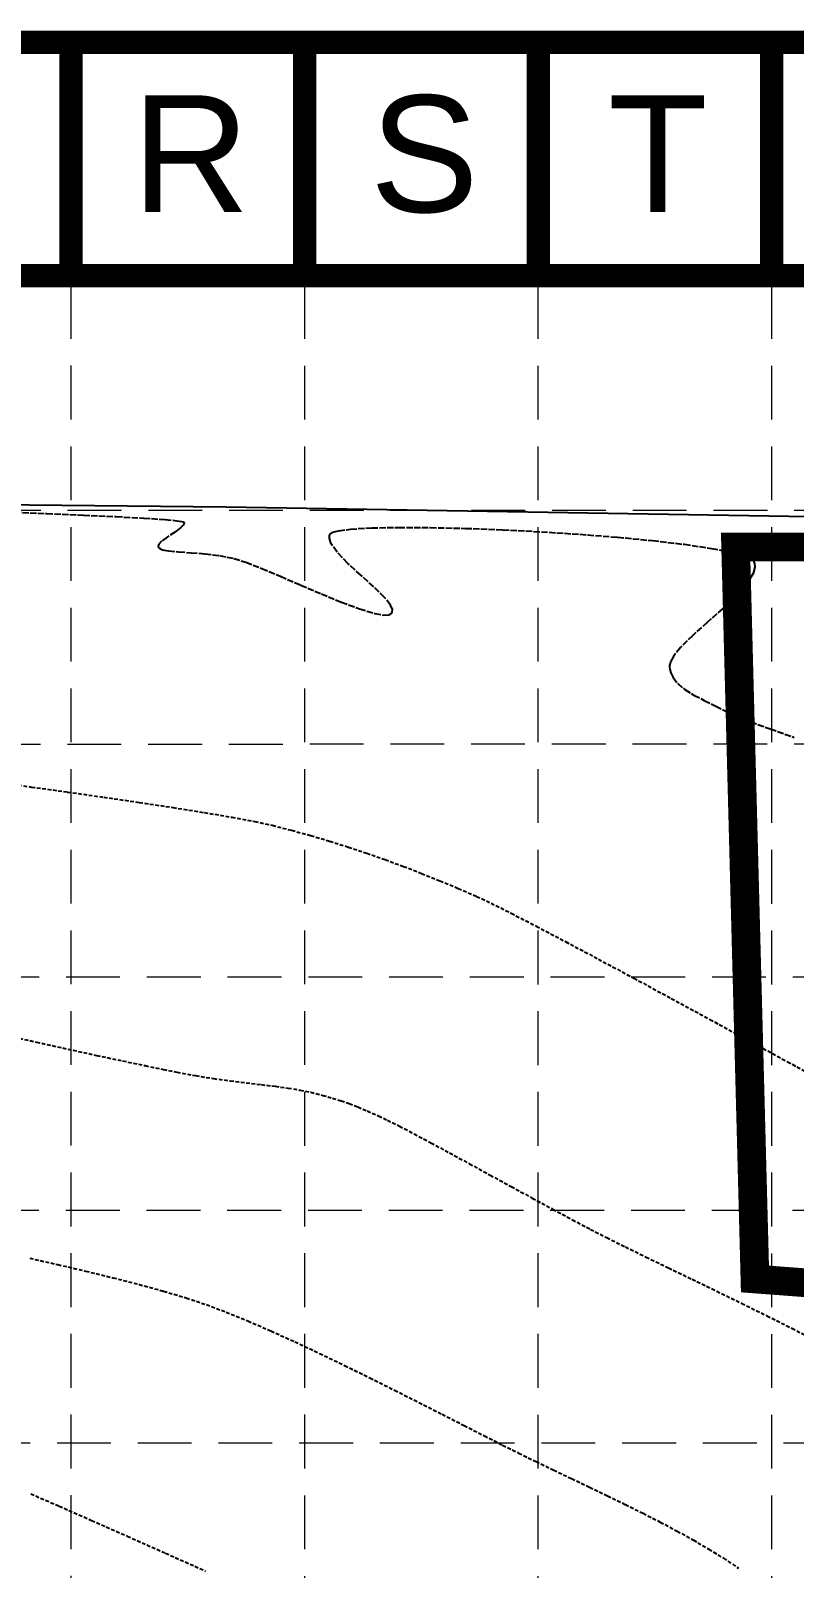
# Model space of a CAD drawing. Header units: inches. Extents: x 2507435 to 2508087, y 7097652 to 7098695.
# Drawn here: x 2507725.8 to 2507779, y 7098588.1 to 7098695.3 of the extents above; entities that cross this region are included whole.
import ezdxf
from ezdxf.enums import TextEntityAlignment as Align

# ---------------------------------------------------------------- set-up
doc = ezdxf.new("R2010")
doc.units = ezdxf.units.IN
doc.header["$MEASUREMENT"] = 0
doc.linetypes.add('DASHED7', pattern=[0.5317999999999998, 0.4379999999999999, -0.0938])
doc.linetypes.add('HIDDEN', pattern=[0.375, 0.25, -0.125])
for name, color, linetype in [('BASE', 7, 'Continuous'), ('CONT-MJR', 7, 'DASHED7'), ('CONT-MNR', 8, 'HIDDEN'), ('E-FENCE', 7, 'FENCE_LINE'), ('GRID', 254, 'HIDDEN'), ('LIMITS OF DISTURBANCE', 1, 'HIDDEN')]:
    doc.layers.add(name, color=color, linetype=linetype)
doc.styles.get("Standard").update_dxf_attribs({"font": 'ARIAL.TTF'})
doc.linetypes.add('FENCE_LINE', pattern='A,0.75,-0.2,["x",Standard,S=0.1,R=0,X=-0.1,Y=-0.05],-0.075', length=1.025)

msp = doc.modelspace()

# ---------------------------------------------------------------- linework, layer by layer
at = {"layer": 'BASE', "color": 9}
msp.add_line((2507452.013975376, 7098678.232320917), (2508070.315568645, 7098678.232320917), dxfattribs=at)
at = {"layer": 'BASE', "const_width": 1.627109455971472}
for points in [[(2508086.586663205, 7097653.153363655), (2508086.586663205, 7098694.503415476), (2507435.742880816, 7098694.503415476), (2507435.742880816, 7097653.153363655)], [(2508070.315568645, 7097669.424458215), (2508070.315568645, 7098678.232320917), (2507452.013975376, 7098678.232320917), (2507452.013975376, 7097669.424458215)]]:
    msp.add_lwpolyline(points, close=True, dxfattribs=at)
for points in [[(2507728.622582891, 7098694.503415476), (2507728.622582891, 7098678.232320917)], [(2507744.893677451, 7098694.503415476), (2507744.893677451, 7098678.232320917)], [(2507761.164772011, 7098694.503415476), (2507761.164772011, 7098678.232320917)], [(2507777.435866571, 7098694.503415476), (2507777.435866571, 7098678.232320917)]]:
    msp.add_lwpolyline(points, dxfattribs=at)
at = {"layer": 'CONT-MJR', "color": 35, "elevation": 675}
for points in [[(2507724.154470633, 7098661.771432024), (2507726.919881433, 7098661.663351722)], [(2507726.919881433, 7098661.663351722), (2507729.483184787, 7098661.554728208)], [(2507733.685150068, 7098661.34162745), (2507735.164652453, 7098661.240038153)], [(2507735.977367087, 7098661.162464942), (2507736.343813349, 7098661.106927508)], [(2507736.492911431, 7098660.997578358), (2507736.45413111, 7098660.876579054)], [(2507736.462804278, 7098661.07133415), (2507736.482797855, 7098661.054001605)], [(2507736.482797855, 7098661.054001605), (2507736.492911431, 7098660.997578358)], [(2507746.696911382, 7098660.274585465), (2507746.846402335, 7098660.357863406)], [(2507746.846402335, 7098660.357863406), (2507747.24755562, 7098660.464788162)], [(2507747.24755562, 7098660.464788162), (2507748.08571556, 7098660.574903245)], [(2507753.64517435, 7098660.685744738), (2507756.089449628, 7098660.627496308)], [(2507734.728761935, 7098659.518083625), (2507734.686803969, 7098659.389747434)], [(2507734.695101749, 7098659.329131682), (2507734.715058788, 7098659.288586271)], [(2507746.612118261, 7098659.916383658), (2507746.621699953, 7098660.132283599)], [(2507746.659474698, 7098660.229267055), (2507746.696911382, 7098660.274585465)], [(2507764.072479722, 7098660.214418247), (2507766.682804797, 7098660.008532264)], [(2507766.682804797, 7098660.008532264), (2507769.13407754, 7098659.774175109)], [(2507735.406612551, 7098659.054523218), (2507736.110811292, 7098658.987345316)], [(2507737.936903773, 7098658.854271775), (2507738.947120841, 7098658.732787977)], [(2507738.947120841, 7098658.732787977), (2507739.947667344, 7098658.537614054)], [(2507739.947667344, 7098658.537614054), (2507740.791772826, 7098658.268366225)], [(2507740.791772826, 7098658.268366225), (2507741.903503451, 7098657.833515799)], [(2507748.812223619, 7098657.35522889), (2507747.906419015, 7098658.184243301)], [(2507741.903503451, 7098657.833515799), (2507743.203887209, 7098657.285706644)], [(2507743.203887209, 7098657.285706644), (2507744.613952096, 7098656.677582629)], [(2507744.613952096, 7098656.677582629), (2507746.054726104, 7098656.061787619)], [(2507775.747011734, 7098656.838249866), (2507774.976925365, 7098655.958453175)], [(2507774.004122822, 7098655.028035339), (2507772.949175768, 7098654.085127103)], [(2507774.976925365, 7098655.958453175), (2507774.004122822, 7098655.028035339)], [(2507749.771582785, 7098654.694815316), (2507750.417300092, 7098654.580023813)], [(2507750.955212718, 7098654.710283065), (2507750.993939046, 7098654.784930018)], [(2507772.949175768, 7098654.085127103), (2507771.932655865, 7098653.16785921)], [(2507771.932655865, 7098653.16785921), (2507771.075134774, 7098652.314362404)], [(2507771.075134774, 7098652.314362404), (2507770.584621205, 7098651.703104002)], [(2507770.33957409, 7098650.817916409), (2507770.404119898, 7098650.566795111)], [(2507770.584621205, 7098651.703104002), (2507770.371291699, 7098651.299203239)], [(2507772.00687594, 7098649.002134661), (2507772.736768632, 7098648.628871482)], [(2507775.961261003, 7098647.146818265), (2507777.325746429, 7098646.649737114)], [(2507777.325746429, 7098646.649737114), (2507779.000623766, 7098646.059125442)]]:
    msp.add_lwpolyline(points, dxfattribs=at)
at = {"layer": 'CONT-MJR', "color": 35, "extrusion": (-0.04716081958287019, -0.9988873095080706, 0), "elevation": -7209029.519229962}
msp.add_lwpolyline([(2170160.459570123, 675), (2170162.743727819, 675)], dxfattribs=at)
at = {"layer": 'CONT-MJR', "color": 35, "extrusion": (-0.05479196837679315, -0.9984977917859391, 0), "elevation": -7225401.339025382}
msp.add_lwpolyline([(2115014.996023295, 675), (2115016.919261543, 675)], dxfattribs=at)
at = {"layer": 'CONT-MJR', "color": 35, "extrusion": (-0.09501765380230125, -0.9954755875790757, 0), "elevation": -7304823.080654594}
msp.add_lwpolyline([(1821891.000359352, 675), (1821891.816767754, 675)], dxfattribs=at)
at = {"layer": 'CONT-MJR', "color": 35, "extrusion": (-0.5434266700346989, 0.839456642296074, 0), "elevation": 4596247.056697452}
msp.add_lwpolyline([(-5962736.922357166, 675.0000000000009), (-5962736.235163314, 675.0000000000009)], dxfattribs=at)
at = {"layer": 'CONT-MJR', "color": 35, "extrusion": (0.5906632710920904, -0.80691814961791, 0), "elevation": -4246810.428062143}
msp.add_lwpolyline([(6216456.051067881, 675), (6216455.565637385, 675)], dxfattribs=at)
at = {"layer": 'CONT-MJR', "color": 35, "extrusion": (0.7418967426412312, -0.6705141484400838, 0), "elevation": -2899271.0460018}
msp.add_lwpolyline([(6947946.154502623, 675), (6947945.886992175, 675)], dxfattribs=at)
at = {"layer": 'CONT-MJR', "color": 35, "extrusion": (-0.2865801670721339, -0.9580562654880496, 0), "elevation": -7519584.250451128}
msp.add_lwpolyline([(368217.0303707283, 675.0000000000009), (368217.1545710843, 675.0000000000009)], dxfattribs=at)
at = {"layer": 'CONT-MJR', "color": 35, "extrusion": (0.05940639022296595, -0.998233880811845, 0), "elevation": -6937147.232890798}
msp.add_lwpolyline([(2925024.903875406, 675.0000000000009), (2925026.38385507, 675.0000000000009)], dxfattribs=at)
at = {"layer": 'CONT-MJR', "color": 35, "extrusion": (0.01905189881402664, -0.999818496103958, 0), "elevation": -7049594.837329768}
msp.add_lwpolyline([(2642537.361428632, 675.0000000000009), (2642539.241664803, 675.0000000000009)], dxfattribs=at)
at = {"layer": 'CONT-MJR', "color": 35, "extrusion": (-0.005858058159127413, -0.999982841430094, 0), "elevation": -7113229.449581321}
msp.add_lwpolyline([(2466124.046323286, 675.0000000000009), (2466126.24855912, 675.0000000000009)], dxfattribs=at)
at = {"layer": 'CONT-MJR', "color": 35, "extrusion": (-0.03842742232106941, -0.9992613938373474, 0), "elevation": -7189784.115337776}
msp.add_lwpolyline([(2233120.615500784, 675), (2233123.223553704, 675)], dxfattribs=at)
at = {"layer": 'CONT-MJR', "color": 35, "extrusion": (-0.05157953550879234, -0.998668889831208, 0), "elevation": -7218560.45674886}
msp.add_lwpolyline([(2138274.979744195, 675.0000000000009), (2138277.67107866, 675.0000000000009)], dxfattribs=at)
at = {"layer": 'CONT-MJR', "color": 35, "extrusion": (-0.06458400768723759, -0.9979122736749232, 0), "elevation": -7245801.608750647}
msp.add_lwpolyline([(2044065.926773996, 675.0000000000009), (2044068.621551451, 675.0000000000009)], dxfattribs=at)
at = {"layer": 'CONT-MJR', "color": 35, "extrusion": (0.9907600241570613, 0.1356265996488124, 0), "elevation": 3447330.313973963}
msp.add_lwpolyline([(6692952.42007632, 675.0000000000009), (6692952.358895257, 675.0000000000009)], dxfattribs=at)
at = {"layer": 'CONT-MJR', "color": 35, "extrusion": (-0.6760970123145957, -0.7368126152145316, 0), "elevation": -6925853.663469016}
msp.add_lwpolyline([(-2951651.762785696, 675), (-2951651.658050268, 675)], dxfattribs=at)
at = {"layer": 'CONT-MJR', "color": 35, "extrusion": (0.7489636481141702, -0.6626110878965984, 0), "elevation": -2825448.354928796}
msp.add_lwpolyline([(6978291.042347133, 675.0000000000009), (6978290.766165312, 675.0000000000009)], dxfattribs=at)
at = {"layer": 'CONT-MJR', "color": 35, "extrusion": (-0.596340096261704, 0.8027318914747201, 0), "elevation": 4202857.669251877}
msp.add_lwpolyline([(-6246254.704087904, 675.0000000000009), (-6246254.212732847, 675.0000000000009)], dxfattribs=at)
at = {"layer": 'CONT-MJR', "color": 35, "extrusion": (0.9418410458749382, 0.3360586917566671, 0), "elevation": 4747465.05667218}
msp.add_lwpolyline([(5843058.838891711, 675), (5843059.234231609, 675)], dxfattribs=at)
at = {"layer": 'CONT-MJR', "color": 35, "extrusion": (0.9318131920281233, -0.3629382525476752, 0), "elevation": -239623.919476883}
msp.add_lwpolyline([(7524782.333698079, 675.0000000000009), (7524782.437778443, 675.0000000000009)], dxfattribs=at)
at = {"layer": 'CONT-MJR', "color": 35, "extrusion": (0.8165514383030615, 0.5772726813259066, 0), "elevation": 6145566.440315288}
msp.add_lwpolyline([(4348766.276005039, 675.0000000000009), (4348766.973148189, 675.0000000000009)], dxfattribs=at)
at = {"layer": 'CONT-MJR', "color": 35, "extrusion": (-0.1164950867039838, -0.9931912679709942, 0), "elevation": -7342469.684715614}
msp.add_lwpolyline([(1663735.420178384, 675.0000000000009), (1663737.647337006, 675.0000000000009)], dxfattribs=at)
at = {"layer": 'CONT-MJR', "color": 35, "extrusion": (-0.14696020254859, -0.9891424057570666, 0), "elevation": -7390127.735006776}
msp.add_lwpolyline([(1437322.542235299, 675), (1437324.455499078, 675)], dxfattribs=at)
at = {"layer": 'CONT-MJR', "color": 35, "extrusion": (-0.1967267323191213, -0.980458358519647, 0), "elevation": -7453285.814434962}
msp.add_lwpolyline([(1062271.198157421, 675.0000000000009), (1062272.720670084, 675.0000000000009)], dxfattribs=at)
at = {"layer": 'CONT-MJR', "color": 35, "extrusion": (-0.3830782384245885, -0.9237158996387981, 0), "elevation": -7517803.012219448}
msp.add_lwpolyline([(-402907.3686622144, 675), (-402907.1497683455, 675)], dxfattribs=at)
at = {"layer": 'CONT-MJR', "color": 35, "extrusion": (-0.1891492809882171, -0.9819483436014547, 0), "elevation": -7444852.849450008}
msp.add_lwpolyline([(1119759.952805266, 675.0000000000009), (1119760.372570352, 675.0000000000009)], dxfattribs=at)
at = {"layer": 'CONT-MJR', "color": 35, "extrusion": (-0.0665377262338353, -0.9977839099662968, 0), "elevation": -7249786.778718667}
msp.add_lwpolyline([(2029850.113481629, 675), (2029850.977439423, 675)], dxfattribs=at)
at = {"layer": 'CONT-MJR', "color": 35, "extrusion": (-0.07816662325728374, -0.9969403086486943, 0), "elevation": -7272960.555711447}
msp.add_lwpolyline([(1945185.873525004, 675), (1945186.840533045, 675)], dxfattribs=at)
at = {"layer": 'CONT-MJR', "color": 35, "extrusion": (0.7213492700860856, 0.6925714624111157, 0), "elevation": 6725290.201673283}
msp.add_lwpolyline([(3383817.264887492, 675), (3383818.360805661, 675)], dxfattribs=at)
at = {"layer": 'CONT-MJR', "color": 35, "extrusion": (-0.2819829865226929, -0.9594194053237316, 0), "elevation": -7517740.941347077}
msp.add_lwpolyline([(404306.694887812, 675), (404307.5834363897, 675)], dxfattribs=at)
at = {"layer": 'CONT-MJR', "color": 35, "extrusion": (-0.4235970995381163, -0.905850703627753, 0), "elevation": -7492611.426833964}
msp.add_lwpolyline([(-735300.9517927598, 675), (-735300.4957827749, 675)], dxfattribs=at)
at = {"layer": 'CONT-MJR', "color": 35, "extrusion": (0.637890945285935, 0.7701267051091113, 0), "elevation": 7066554.075058576}
msp.add_lwpolyline([(2596864.709008616, 675.0000000000009), (2596864.503847739, 675.0000000000009)], dxfattribs=at)
at = {"layer": 'CONT-MJR', "color": 35, "extrusion": (0.8444122294098922, 0.5356939301718991, 0), "elevation": 5920305.049327381}
msp.add_lwpolyline([(4650793.466708661, 675), (4650793.38856874, 675)], dxfattribs=at)
at = {"layer": 'CONT-MJR', "color": 35, "extrusion": (0.9476798269382678, 0.319222407757123, 0), "elevation": 4642619.70441765}
msp.add_lwpolyline([(5926716.907394768, 675), (5926716.77987116, 675)], dxfattribs=at)
at = {"layer": 'CONT-MJR', "color": 35, "extrusion": (0.9977362877180451, 0.06724804956736224, 0), "elevation": 2979470.270241689}
msp.add_lwpolyline([(6913945.792194158, 675.0000000000009), (6913945.531319094, 675.0000000000009)], dxfattribs=at)
at = {"layer": 'CONT-MJR', "color": 35, "extrusion": (-0.6689742522440504, -0.7432855775773627, 0), "elevation": -6953949.018778301}
msp.add_lwpolyline([(-2884844.254009555, 675), (-2884845.471838397, 675)], dxfattribs=at)
at = {"layer": 'CONT-MJR', "color": 35, "extrusion": (0.8551151129948678, -0.5184381771511185, 0), "elevation": -1535777.770171855}
msp.add_lwpolyline([(7370296.181839153, 675), (7370295.431336373, 675)], dxfattribs=at)
at = {"layer": 'CONT-MJR', "color": 35, "extrusion": (0.9641961371263922, -0.2651901377324266, 0), "elevation": 535494.1083655613}
msp.add_lwpolyline([(7509536.06830723, 675.0000000000009), (7509535.619949656, 675.0000000000009)], dxfattribs=at)
at = {"layer": 'CONT-MJR', "color": 35, "extrusion": (-0.3792921715157109, -0.9252769577952845, 0), "elevation": -7519391.33199293}
msp.add_lwpolyline([(-372105.0320784943, 675.0000000000009), (-372103.5271116728, 675.0000000000009)], dxfattribs=at)
at = {"layer": 'CONT-MJR', "color": 35, "extrusion": (0.7025875830229265, 0.7115972794931151, 0), "elevation": 6813298.49508642}
msp.add_lwpolyline([(3202919.000913132, 675.0000000000009), (3202920.064958351, 675.0000000000009)], dxfattribs=at)
at = {"layer": 'CONT-MJR', "color": 35, "extrusion": (0.3502970019908203, 0.936638676543011, 0), "elevation": 7527331.696810026}
msp.add_lwpolyline([(137784.4865664956, 675), (137783.1356974128, 675)], dxfattribs=at)
at = {"layer": 'CONT-MJR', "color": 35, "extrusion": (-0.2916735150092932, -0.9565179353478551, 0), "elevation": -7521434.723073415}
msp.add_lwpolyline([(328216.9599961683, 675.0000000000009), (328218.0672094165, 675.0000000000009)], dxfattribs=at)
at = {"layer": 'CONT-MJR', "color": 35, "extrusion": (0.7892698607975, 0.61404648589231, 0), "elevation": 6338196.512213135}
msp.add_lwpolyline([(4062879.051554305, 675.0000000000009), (4062879.703132561, 675.0000000000009)], dxfattribs=at)
at = {"layer": 'CONT-MJR', "color": 35, "extrusion": (0.9254919136680708, 0.3787673662487466, 0), "elevation": 5009642.119831078}
msp.add_lwpolyline([(5619893.519546773, 675), (5619893.864318423, 675)], dxfattribs=at)
at = {"layer": 'CONT-MJR', "color": 35, "extrusion": (0.9978995869936946, -0.06477973662970461, 0), "elevation": 2042634.693741843}
msp.add_lwpolyline([(7246196.127012732, 675.0000000000009), (7246196.302043689, 675.0000000000009)], dxfattribs=at)
at = {"layer": 'CONT-MJR', "color": 35, "extrusion": (0.04504840044895019, -0.9989848054985577, 0), "elevation": -6978477.919901982}
msp.add_lwpolyline([(2824987.597035147, 675.0000000000009), (2824987.937570318, 675.0000000000009)], dxfattribs=at)
at = {"layer": 'CONT-MJR', "color": 35, "extrusion": (-0.3997368365086987, 0.9166299479822914, 0), "elevation": 5504399.037941939}
msp.add_lwpolyline([(-5136273.177809098, 675.0000000000009), (-5136273.340031586, 675.0000000000009)], dxfattribs=at)
at = {"layer": 'CONT-MJR', "color": 35, "extrusion": (0.7145392141504301, -0.6995953912378825, 0), "elevation": -3174299.722480433}
msp.add_lwpolyline([(6826678.09877366, 675), (6826678.168850128, 675)], dxfattribs=at)
at = {"layer": 'CONT-MJR', "color": 35, "extrusion": (0.9752220317631306, -0.2212283633799958, 0), "elevation": 875209.9075584577}
msp.add_lwpolyline([(7477551.077760676, 675), (7477550.832976818, 675)], dxfattribs=at)
at = {"layer": 'CONT-MJR', "color": 35, "extrusion": (0.9997905251009935, 0.02046719126504074, 0), "elevation": 2652534.451183376}
msp.add_lwpolyline([(7045837.056540986, 675.0000000000009), (7045836.947238489, 675.0000000000009)], dxfattribs=at)
at = {"layer": 'CONT-MJR', "color": 35, "extrusion": (0.9887120288957336, 0.1498283148035844, 0), "elevation": 3543041.589872343}
msp.add_lwpolyline([(6642786.58352205, 675), (6642786.448711693, 675)], dxfattribs=at)
at = {"layer": 'CONT-MJR', "color": 35, "extrusion": (0.9119188311133931, 0.4103706196364243, 0), "elevation": 5199960.687303944}
msp.add_lwpolyline([(5444277.832709654, 675), (5444277.458011097, 675)], dxfattribs=at)
at = {"layer": 'CONT-MJR', "color": 35, "extrusion": (0.7987105048526894, 0.6017154887801728, 0), "elevation": 6274350.478218977}
msp.add_lwpolyline([(4160802.118076226, 675), (4160801.616629776, 675)], dxfattribs=at)
at = {"layer": 'CONT-MJR', "color": 35, "extrusion": (0.6466141450487066, 0.7628172437897104, 0), "elevation": 7036532.604188872}
msp.add_lwpolyline([(2677116.532140998, 675.0000000000009), (2677115.860908389, 675.0000000000009)], dxfattribs=at)
at = {"layer": 'CONT-MJR', "color": 35, "extrusion": (-0.5216726025800983, -0.8531457646365638, 0), "elevation": -7364418.280317249}
msp.add_lwpolyline([(-1563676.377985378, 675.0000000000009), (-1563675.633405863, 675.0000000000009)], dxfattribs=at)
at = {"layer": 'CONT-MJR', "color": 35, "extrusion": (-0.438646608767328, -0.8986596422544648, 0), "elevation": -7479295.043854513}
msp.add_lwpolyline([(-860163.9974053181, 675), (-860163.1116402647, 675)], dxfattribs=at)
at = {"layer": 'CONT-MJR', "color": 35, "extrusion": (-0.4620218800081338, -0.8868685259911696, 0), "elevation": -7454213.943679519}
msp.add_lwpolyline([(-1055665.388988038, 675.0000000000009), (-1055664.44909596, 675.0000000000009)], dxfattribs=at)
at = {"layer": 'CONT-MJR', "color": 35, "extrusion": (-0.4143165090584084, -0.9101328641037274, 0), "elevation": -7499724.979978181}
msp.add_lwpolyline([(-658679.1114969966, 675.0000000000009), (-658678.4615336121, 675.0000000000009)], dxfattribs=at)
at = {"layer": 'CONT-MJR', "color": 35, "extrusion": (-0.3622621345364107, -0.932076255400342, 0), "elevation": -7524952.7236802}
msp.add_lwpolyline([(-234133.7168690716, 675), (-234132.6403720374, 675)], dxfattribs=at)
at = {"layer": 'CONT-MNR', "color": 35, "extrusion": (-0.1365396213051795, -0.9906346106480625, 0), "elevation": -7374564.983929031}
msp.add_lwpolyline([(1514991.613833113, 674.0000000000009), (1514994.057780672, 674.0000000000009)], dxfattribs=at)
at = {"layer": 'CONT-MNR', "color": 35}
for points, elevation in [([(2507725.85875979, 7098642.596624397), (2507728.364712228, 7098642.245955)], 674), ([(2507737.89190614, 7098640.818539029), (2507739.813163201, 7098640.491750157)], 674), ([(2507739.813163201, 7098640.491750157), (2507741.415648713, 7098640.191487217)], 674), ([(2507742.632085184, 7098639.925000155), (2507743.985323871, 7098639.577807045)], 674), ([(2507746.630984896, 7098638.822383001), (2507747.929832547, 7098638.413964572)], 674), ([(2507763.074822769, 7098631.81549687), (2507765.358127934, 7098630.597183193)], 674), ([(2507770.435068131, 7098627.857727667), (2507773.123168971, 7098626.397119358)], 674), ([(2507726.206577841, 7098624.809400454), (2507728.38167335, 7098624.327070042)], 673), ([(2507732.210194323, 7098623.501761794), (2507733.774711127, 7098623.173029151)], 673), ([(2507733.774711127, 7098623.173029151), (2507735.046793037, 7098622.909740956)], 673), ([(2507778.534796656, 7098623.445475496), (2507781.152789309, 7098622.014973486)], 674), ([(2507735.981985722, 7098622.719019806), (2507737.28770934, 7098622.474616985)], 673), ([(2507741.861692851, 7098621.849889098), (2507742.834532259, 7098621.732200017)], 673), ([(2507742.834532259, 7098621.732200017), (2507743.735737588, 7098621.610016911)], 673), ([(2507746.146841684, 7098621.101351158), (2507746.83557887, 7098620.910823942)], 673), ([(2507748.589444334, 7098620.292496811), (2507749.249038374, 7098620.014208346)], 673), ([(2507749.249038374, 7098620.014208346), (2507750.035662314, 7098619.671531372)], 673), ([(2507752.518825348, 7098618.417350154), (2507753.691963067, 7098617.789253175)], 673), ([(2507753.691963067, 7098617.789253175), (2507754.985894685, 7098617.088268382)], 673), ([(2507756.369471523, 7098616.333674056), (2507757.811544907, 7098615.544748484)], 673), ([(2507762.177257588, 7098613.164767113), (2507763.541830408, 7098612.431299383)], 673), ([(2507767.237475503, 7098610.534217058), (2507768.679401861, 7098609.82996977)], 673), ([(2507731.529831002, 7098608.389839105), (2507733.350867803, 7098607.921826757)], 672), ([(2507773.596899001, 7098607.453714818), (2507775.344595973, 7098606.602160619)], 673), ([(2507738.05048573, 7098606.510816228), (2507739.432816831, 7098605.991294899)], 672), ([(2507739.432816831, 7098605.991294899), (2507740.935392282, 7098605.37627184)], 672), ([(2507775.344595973, 7098606.602160619), (2507777.102204527, 7098605.735056052)], 673), ([(2507740.935392282, 7098605.37627184), (2507742.534734177, 7098604.681179159)], 672), ([(2507742.534734177, 7098604.681179159), (2507744.207364608, 7098603.921448964)], 672), ([(2507778.843112231, 7098604.860911665), (2507780.540706658, 7098603.988237998)], 673), ([(2507751.161213553, 7098600.544795241), (2507752.848118059, 7098599.69335912)], 672), ([(2507769.667105792, 7098591.350739311), (2507770.836166567, 7098590.73044711)], 672), ([(2507770.836166567, 7098590.73044711), (2507771.964774775, 7098590.104133537)], 672), ([(2507735.195949648, 7098589.186434505), (2507737.984450325, 7098587.94014508)], 671), ([(2507774.069264439, 7098588.831180935), (2507775.114819725, 7098588.134570782)], 672)]:
    msp.add_lwpolyline(points, dxfattribs=dict(at, elevation=elevation))
at = {"layer": 'CONT-MNR', "color": 35, "extrusion": (-0.1413765363237439, -0.9899558954706523, 0), "elevation": -7381876.691464005}
msp.add_lwpolyline([(1478959.025551329, 674), (1478961.574723829, 674)], dxfattribs=at)
at = {"layer": 'CONT-MNR', "color": 35, "extrusion": (-0.145124898920937, -0.9894133432055523, 0), "elevation": -7387425.191895321}
msp.add_lwpolyline([(1450992.715915423, 674.0000000000009), (1450995.216292821, 674.0000000000009)], dxfattribs=at)
at = {"layer": 'CONT-MNR', "color": 35, "extrusion": (-0.1502049970855679, -0.9886548734773549, 0), "elevation": -7394780.618839663}
msp.add_lwpolyline([(1413031.380680398, 674.0000000000009), (1413033.76469503, 674.0000000000009)], dxfattribs=at)
at = {"layer": 'CONT-MNR', "color": 35, "extrusion": (-0.1572923264330194, -0.9875520867505108, 0), "elevation": -7404725.480542731}
msp.add_lwpolyline([(1359957.85917659, 674.0000000000009), (1359960.05931484, 674.0000000000009)], dxfattribs=at)
at = {"layer": 'CONT-MNR', "color": 35, "extrusion": (-0.2139969623274122, -0.9768343258273843, 0), "elevation": -7470844.450994061}
msp.add_lwpolyline([(930560.4574710771, 674.0000000000009), (930561.7027553981, 674.0000000000009)], dxfattribs=at)
at = {"layer": 'CONT-MNR', "color": 35, "extrusion": (-0.2659883883502488, -0.9639762327271545, 0), "elevation": -7509950.618753648}
msp.add_lwpolyline([(529249.8988364993, 674.0000000000009), (529251.280505093, 674.0000000000009)], dxfattribs=at)
at = {"layer": 'CONT-MNR', "color": 35, "extrusion": (0.2831838588446063, 0.9590656401362099, 0), "elevation": 7518213.954251376}
msp.add_lwpolyline([(-394872.3238395876, 674.0000000000009), (-394873.6936784037, 674.0000000000009)], dxfattribs=at)
at = {"layer": 'CONT-MNR', "color": 35, "extrusion": (-0.3162057563540464, -0.948690634321097, 0), "elevation": -7527376.110658159}
msp.add_lwpolyline([(134446.6454987009, 674.0000000000009), (134448.0022556572, 674.0000000000009)], dxfattribs=at)
at = {"layer": 'CONT-MNR', "color": 35, "extrusion": (-0.3317805422309391, -0.9433565984276275, 0), "elevation": -7528569.377939017}
msp.add_lwpolyline([(10511.81128731556, 674.0000000000009), (10513.16671350505, 674.0000000000009)], dxfattribs=at)
at = {"layer": 'CONT-MNR', "color": 35, "extrusion": (0.3465814441760595, 0.9380198838792475, 0), "elevation": 7527802.944919568}
msp.add_lwpolyline([(107936.2199433367, 674), (107934.8624342475, 674)], dxfattribs=at)
at = {"layer": 'CONT-MNR', "color": 35, "extrusion": (-0.3605136819290413, -0.9327539252889617, 0), "elevation": -7525360.409960194}
msp.add_lwpolyline([(-220040.4787128437, 674), (-220039.1157558868, 674)], dxfattribs=at)
at = {"layer": 'CONT-MNR', "color": 35, "extrusion": (0.3734987828454385, 0.9276306696164031, 0), "elevation": 7521555.706169806}
msp.add_lwpolyline([(325063.4880193267, 674.0000000000009), (325062.1162998658, 674.0000000000009)], dxfattribs=at)
at = {"layer": 'CONT-MNR', "color": 35, "extrusion": (-0.3854755573465276, -0.9227180472324057, 0), "elevation": -7516717.595668324}
msp.add_lwpolyline([(-422400.5296388362, 674), (-422399.1458929661, 674)], dxfattribs=at)
at = {"layer": 'CONT-MNR', "color": 35, "extrusion": (0.3964003298999945, 0.9180777627495262, 0), "elevation": 7511174.566815302}
msp.add_lwpolyline([(511586.8238216634, 674.0000000000009), (511585.4248353895, 674.0000000000009)], dxfattribs=at)
at = {"layer": 'CONT-MNR', "color": 35, "extrusion": (-0.4248042295140461, -0.9052852404557239, 0), "elevation": -7491595.19517002}
msp.add_lwpolyline([(-745294.8757253438, 674.0000000000009), (-745293.7657566671, 674.0000000000009)], dxfattribs=at)
at = {"layer": 'CONT-MNR', "color": 35, "extrusion": (0.448138295631057, 0.8939642431265868, 0), "elevation": 7469747.761085829}
msp.add_lwpolyline([(939324.0928047383, 674), (939322.5227132724, 674)], dxfattribs=at)
at = {"layer": 'CONT-MNR', "color": 35, "extrusion": (-0.45961573473638, -0.8881178842826766, 0), "elevation": -7457029.255055735}
msp.add_lwpolyline([(-1035457.920519299, 674), (-1035455.950503904, 674)], dxfattribs=at)
at = {"layer": 'CONT-MNR', "color": 35, "extrusion": (0.4663691550940686, 0.8845901939185427, 0), "elevation": 7448923.440607915}
msp.add_lwpolyline([(1092242.606820034, 674.0000000000009), (1092240.297457917, 674.0000000000009)], dxfattribs=at)
at = {"layer": 'CONT-MNR', "color": 35, "extrusion": (-0.4737695241585065, -0.8806488732625634, 0), "elevation": -7439503.837537994}
msp.add_lwpolyline([(-1154654.103162242, 674), (-1154651.297271918, 674)], dxfattribs=at)
at = {"layer": 'CONT-MNR', "color": 35, "extrusion": (-0.4759077499716975, -0.8794952038054992, 0), "elevation": -7436676.539670412}
msp.add_lwpolyline([(-1172722.90476056, 674.0000000000009), (-1172719.941769934, 674.0000000000009)], dxfattribs=at)
at = {"layer": 'CONT-MNR', "color": 35, "extrusion": (-0.4784954064786187, -0.8780900557339558, 0), "elevation": -7433191.168607961}
msp.add_lwpolyline([(-1194609.481837921, 674.0000000000009), (-1194606.387054508, 674.0000000000009)], dxfattribs=at)
at = {"layer": 'CONT-MNR', "color": 35, "extrusion": (-0.2211736100019953, -0.9752344509084394, 0), "elevation": -7477466.326206108}
msp.add_lwpolyline([(875590.1670967168, 673), (875592.51495582, 673)], dxfattribs=at)
at = {"layer": 'CONT-MNR', "color": 35, "extrusion": (-0.2124239751596175, -0.9771775963341498, 0), "elevation": -7469318.288661069}
msp.add_lwpolyline([(942577.9945415088, 673.0000000000009), (942580.0576502117, 673.0000000000009)], dxfattribs=at)
at = {"layer": 'CONT-MNR', "color": 35, "extrusion": (-0.208838905295054, -0.9779500557979244, 0), "elevation": -7465811.299186531}
msp.add_lwpolyline([(969966.2403121742, 673), (969968.0936761138, 673)], dxfattribs=at)
at = {"layer": 'CONT-MNR', "color": 35, "extrusion": (-0.4791732952496279, -0.8777203160002696, 0), "elevation": -7432266.518004474}
msp.add_lwpolyline([(-1200345.689546334, 674.0000000000009), (-1200342.620084347, 674.0000000000009)], dxfattribs=at)
at = {"layer": 'CONT-MNR', "color": 35, "extrusion": (0.1998247242580271, 0.979831658794103, 0), "elevation": 7456562.925042914}
msp.add_lwpolyline([(-1038677.825164629, 673.0000000000009), (-1038678.77960683, 673.0000000000009)], dxfattribs=at)
at = {"layer": 'CONT-MNR', "color": 35, "extrusion": (-0.1582740592006039, -0.9873952208635425, 0), "elevation": -7406055.666085815}
msp.add_lwpolyline([(1352600.019275238, 673.0000000000009), (1352601.277655107, 673.0000000000009)], dxfattribs=at)
at = {"layer": 'CONT-MNR', "color": 35, "extrusion": (-0.1378334196114174, -0.9904554247608637, 0), "elevation": -7376519.118158461}
msp.add_lwpolyline([(1505375.848390978, 673.0000000000009), (1505377.037366414, 673.0000000000009)], dxfattribs=at)
at = {"layer": 'CONT-MNR', "color": 35, "extrusion": (-0.1237326660086483, -0.9923155885918514, 0), "elevation": -7354362.698539906}
msp.add_lwpolyline([(1610137.765382881, 673.0000000000009), (1610138.885037094, 673.0000000000009)], dxfattribs=at)
at = {"layer": 'CONT-MNR', "color": 35, "extrusion": (-0.1172730886292899, -0.9930997043013087, 0), "elevation": -7343729.893677358}
msp.add_lwpolyline([(1657959.341930042, 673), (1657960.391963326, 673)], dxfattribs=at)
at = {"layer": 'CONT-MNR', "color": 35, "extrusion": (-0.1628238606203401, -0.9866551527320414, 0), "elevation": -7412212.105317481}
msp.add_lwpolyline([(1318453.302971062, 673.0000000000009), (1318454.142054, 673.0000000000009)], dxfattribs=at)
at = {"layer": 'CONT-MNR', "color": 35, "extrusion": (-0.20912735721296, -0.9778884130948291, 0), "elevation": -7466097.680933986}
msp.add_lwpolyline([(967778.4031824754, 673.0000000000009), (967779.1730862011, 673.0000000000009)], dxfattribs=at)
at = {"layer": 'CONT-MNR', "color": 35, "extrusion": (-0.2463242808384719, -0.9691874682791816, 0), "elevation": -7497613.379637929}
msp.add_lwpolyline([(681912.5446723469, 673), (681913.401409239, 673)], dxfattribs=at)
at = {"layer": 'CONT-MNR', "color": 35, "extrusion": (0.2971589477806396, 0.9548280262716964, 0), "elevation": 7523161.604493864}
msp.add_lwpolyline([(-285048.2408507769, 673.0000000000009), (-285048.870138953, 673.0000000000009)], dxfattribs=at)
at = {"layer": 'CONT-MNR', "color": 35, "extrusion": (-0.3334604375785086, -0.9427640938060536, 0), "elevation": -7528559.291462011}
msp.add_lwpolyline([(-2894.933360045776, 673), (-2894.332241413184, 673)], dxfattribs=at)
at = {"layer": 'CONT-MNR', "color": 35, "extrusion": (-0.3664095910262586, -0.9304536590308891, 0), "elevation": -7523800.360279555}
msp.add_lwpolyline([(-267659.3373588533, 673), (-267658.7072464265, 673)], dxfattribs=at)
at = {"layer": 'CONT-MNR', "color": 35, "extrusion": (-0.4260116634375219, -0.9047176701132766, 0), "elevation": -7490577.414426144}
msp.add_lwpolyline([(-755289.0048884996, 673), (-755288.3153209114, 673)], dxfattribs=at)
at = {"layer": 'CONT-MNR', "color": 35, "extrusion": (0.451835359364932, 0.8921013440341646, 0), "elevation": 7465778.308138096}
msp.add_lwpolyline([(970239.5036824942, 673.0000000000009), (970238.5642108647, 673.0000000000009)], dxfattribs=at)
at = {"layer": 'CONT-MNR', "color": 35, "extrusion": (0.4647002763864313, 0.8854680418436198, 0), "elevation": 7450953.038413007}
msp.add_lwpolyline([(1078196.381514641, 673), (1078195.228231742, 673)], dxfattribs=at)
at = {"layer": 'CONT-MNR', "color": 35, "extrusion": (-0.4788110758360489, -0.8779179652203989, 0), "elevation": -7432744.332740781}
msp.add_lwpolyline([(-1197293.330493973, 673.0000000000009), (-1197291.754518889, 673.0000000000009)], dxfattribs=at)
at = {"layer": 'CONT-MNR', "color": 35, "extrusion": (-0.4799910087591571, -0.877273407502112, 0), "elevation": -7431127.849176059}
msp.add_lwpolyline([(-1207282.395593219, 673), (-1207280.720606557, 673)], dxfattribs=at)
at = {"layer": 'CONT-MNR', "color": 35, "extrusion": (0.4790016272723986, 0.8778140128013416, 0), "elevation": 7432484.267316273}
msp.add_lwpolyline([(1198901.774643926, 673), (1198900.105018662, 673)], dxfattribs=at)
at = {"layer": 'CONT-MNR', "color": 35, "extrusion": (0.4769018796376241, 0.8789565388562175, 0), "elevation": 7435328.954001172}
msp.add_lwpolyline([(1181129.625193467, 673.0000000000009), (1181127.997500958, 673.0000000000009)], dxfattribs=at)
at = {"layer": 'CONT-MNR', "color": 35, "extrusion": (-0.4681438186176929, -0.8836522874355301, 0), "elevation": -7446699.113198708}
msp.add_lwpolyline([(-1107180.540389651, 673), (-1107179.106198841, 673)], dxfattribs=at)
at = {"layer": 'CONT-MNR', "color": 35, "extrusion": (-0.4565463410737313, -0.8896996338384029, 0), "elevation": -7460543.13143055}
msp.add_lwpolyline([(-1009687.79322229, 673), (-1009686.523842792, 673)], dxfattribs=at)
at = {"layer": 'CONT-MNR', "color": 35, "extrusion": (-0.4453752380122307, -0.8953440106269484, 0), "elevation": -7472595.855854534}
msp.add_lwpolyline([(-916232.4308989542, 673.0000000000009), (-916230.9801128698, 673.0000000000009)], dxfattribs=at)
at = {"layer": 'CONT-MNR', "color": 35, "extrusion": (-0.2205739442486252, -0.9753702553997659, 0), "elevation": -7476911.759445786}
msp.add_lwpolyline([(880192.7369407087, 672), (880194.7440247794, 672)], dxfattribs=at)
at = {"layer": 'CONT-MNR', "color": 35, "extrusion": (-0.2274967832820952, -0.9737788319717673, 0), "elevation": -7482975.461426665}
msp.add_lwpolyline([(827061.3578410558, 672), (827063.3529079931, 672)], dxfattribs=at)
at = {"layer": 'CONT-MNR', "color": 35, "extrusion": (-0.4354812000036165, -0.900197825171451, 0), "elevation": -7482239.244516877}
msp.add_lwpolyline([(-833823.2158820671, 673), (-833821.4848318342, 673)], dxfattribs=at)
at = {"layer": 'CONT-MNR', "color": 35, "extrusion": (-0.434446755373192, -0.9006975167866879, 0), "elevation": -7483192.210495356}
msp.add_lwpolyline([(-825225.2550288364, 673.0000000000009), (-825223.4252952212, 673.0000000000009)], dxfattribs=at)
at = {"layer": 'CONT-MNR', "color": 35, "extrusion": (-0.236748151532651, -0.9715710538843122, 0), "elevation": -7490503.238655639}
msp.add_lwpolyline([(755854.9978180015, 672.0000000000009), (755856.9505482495, 672.0000000000009)], dxfattribs=at)
at = {"layer": 'CONT-MNR', "color": 35, "extrusion": (0.26493849530873, 0.964265312921473, 0), "elevation": 7509336.489661562}
msp.add_lwpolyline([(-537425.7827027445, 672.0000000000009), (-537427.56044563, 672.0000000000009)], dxfattribs=at)
at = {"layer": 'CONT-MNR', "color": 35, "extrusion": (-0.4353504829474788, -0.90026104936146, 0), "elevation": -7482360.241819301}
msp.add_lwpolyline([(-832733.1940760305, 673.0000000000009), (-832731.2933240612, 673.0000000000009)], dxfattribs=at)
at = {"layer": 'CONT-MNR', "color": 35, "extrusion": (0.2863553306262775, 0.9581234913214035, 0), "elevation": 7519445.857998552}
msp.add_lwpolyline([(-369995.7922972145, 672.0000000000009), (-369997.4379652264, 672.0000000000009)], dxfattribs=at)
at = {"layer": 'CONT-MNR', "color": 35, "extrusion": (0.315756417359758, 0.9488402841870336, 0), "elevation": 7527278.201552911}
msp.add_lwpolyline([(-138010.8397868364, 672.0000000000009), (-138012.3243875331, 672.0000000000009)], dxfattribs=at)
at = {"layer": 'CONT-MNR', "color": 35, "extrusion": (-0.4487285369238671, -0.8936681152140127, 0), "elevation": -7469108.757898338}
msp.add_lwpolyline([(-944226.5293870964, 673.0000000000009), (-944224.581339858, 673.0000000000009)], dxfattribs=at)
at = {"layer": 'CONT-MNR', "color": 35, "extrusion": (-0.4250978317634614, -0.9051474097792048, 0), "elevation": -7491319.577716118}
msp.add_lwpolyline([(-747722.9618706792, 672.0000000000009), (-747721.0589308473, 672.0000000000009)], dxfattribs=at)
at = {"layer": 'CONT-MNR', "color": 35, "extrusion": (-0.434111131654394, -0.9008593260735781, 0), "elevation": -7483483.239492242}
msp.add_lwpolyline([(-822456.3220500895, 672.0000000000009), (-822454.380821608, 672.0000000000009)], dxfattribs=at)
at = {"layer": 'CONT-MNR', "color": 35, "extrusion": (0.4411518987601593, 0.8974324499483548, 0), "elevation": 7476813.67621629}
msp.add_lwpolyline([(881027.7268275651, 672.0000000000009), (881025.7750053443, 672.0000000000009)], dxfattribs=at)
at = {"layer": 'CONT-MNR', "color": 35, "extrusion": (-0.4465751802641786, -0.8947461139183653, 0), "elevation": -7471344.678590978}
msp.add_lwpolyline([(-926260.1463784007, 672), (-926258.211745237, 672)], dxfattribs=at)
at = {"layer": 'CONT-MNR', "color": 35, "extrusion": (-0.4532882621009477, -0.8913639837022262, 0), "elevation": -7464171.031682124}
msp.add_lwpolyline([(-982391.3495139587, 672), (-982389.532831178, 672)], dxfattribs=at)
at = {"layer": 'CONT-MNR', "color": 35, "extrusion": (-0.4546390069877987, -0.8906757958568026, 0), "elevation": -7462673.198744709}
msp.add_lwpolyline([(-993703.735102274, 672.0000000000009), (-993702.0192492153, 672.0000000000009)], dxfattribs=at)
at = {"layer": 'CONT-MNR', "color": 35, "extrusion": (-0.4544610815986799, -0.8907665941828747, 0), "elevation": -7462871.546107375}
msp.add_lwpolyline([(-992211.2983752852, 672.0000000000009), (-992209.7112770742, 672.0000000000009)], dxfattribs=at)
at = {"layer": 'CONT-MNR', "color": 35, "extrusion": (0.4523304435278984, 0.8918504189929245, 0), "elevation": 7465222.05864306}
msp.add_lwpolyline([(974367.1997766322, 672.0000000000009), (974365.7693557749, 672.0000000000009)], dxfattribs=at)
at = {"layer": 'CONT-MNR', "color": 35, "extrusion": (-0.4473573427546799, -0.8943553029324934, 0), "elevation": -7470531.882907944}
msp.add_lwpolyline([(-932782.088056589, 672.0000000000009), (-932780.8422084302, 672.0000000000009)], dxfattribs=at)
at = {"layer": 'CONT-MNR', "color": 35, "extrusion": (0.439654384589388, 0.8981670346385056, 0), "elevation": 7478272.65815163}
msp.add_lwpolyline([(868541.7453852673, 672), (868540.3977964977, 672)], dxfattribs=at)
at = {"layer": 'CONT-MNR', "color": 35, "extrusion": (0.4340980588297112, 0.9008656255625902, 0), "elevation": 7483494.926637459}
msp.add_lwpolyline([(822330.8672633669, 672.0000000000009), (822329.4989734474, 672.0000000000009)], dxfattribs=at)
at = {"layer": 'CONT-MNR', "color": 35, "extrusion": (0.4312213309249177, 0.9022461769136753, 0), "elevation": 7486080.75190343}
msp.add_lwpolyline([(798446.6781643135, 672.0000000000009), (798445.295959916, 672.0000000000009)], dxfattribs=at)
at = {"layer": 'CONT-MNR', "color": 35, "extrusion": (0.4309133664831194, 0.9023933014967391, 0), "elevation": 7486352.827658972}
msp.add_lwpolyline([(795890.2276457995, 672.0000000000009), (795888.8383517452, 672.0000000000009)], dxfattribs=at)
at = {"layer": 'CONT-MNR', "color": 35, "extrusion": (-0.401323631570431, -0.9159363202445469, 0), "elevation": -7508269.080813427}
msp.add_lwpolyline([(-551916.1042193188, 671.0000000000009), (-551913.9466927154, 671.0000000000009)], dxfattribs=at)
at = {"layer": 'CONT-MNR', "color": 35, "extrusion": (0.4331315832307753, 0.9013307004690355, 0), "elevation": 7484372.620362407}
msp.add_lwpolyline([(814299.8113593482, 672.0000000000009), (814298.4218045478, 672.0000000000009)], dxfattribs=at)
at = {"layer": 'CONT-MNR', "color": 35, "extrusion": (-0.4378982638737913, -0.8990245327555414, 0), "elevation": -7479955.793585415}
msp.add_lwpolyline([(-853918.4774858598, 672), (-853917.0944703305, 672)], dxfattribs=at)
at = {"layer": 'CONT-MNR', "color": 35, "extrusion": (-0.4026211007027156, -0.9153667293871531, 0), "elevation": -7507479.486839386}
msp.add_lwpolyline([(-562552.5301148286, 671), (-562550.0628376342, 671)], dxfattribs=at)
at = {"layer": 'CONT-MNR', "color": 35, "extrusion": (-0.4453003303768188, -0.8953812683802895, 0), "elevation": -7472656.404017748}
msp.add_lwpolyline([(-915597.8078354904, 672), (-915596.4380959636, 672)], dxfattribs=at)
at = {"layer": 'CONT-MNR', "color": 35, "extrusion": (-0.4554920722095617, -0.8902398396804311, 0), "elevation": -7461718.02833336}
msp.add_lwpolyline([(-1000836.967545878, 672.0000000000009), (-1000835.617717411, 672.0000000000009)], dxfattribs=at)
at = {"layer": 'CONT-MNR', "color": 35, "extrusion": (-0.4041503180232267, -0.9146925824787937, 0), "elevation": -7506528.857564114}
msp.add_lwpolyline([(-575095.9303194638, 671.0000000000009), (-575093.2103277645, 671.0000000000009)], dxfattribs=at)
at = {"layer": 'CONT-MNR', "color": 35, "extrusion": (-0.4059399833971192, -0.9138997373232726, 0), "elevation": -7505388.776656488}
msp.add_lwpolyline([(-589785.5553052388, 671), (-589782.6396294842, 671)], dxfattribs=at)
at = {"layer": 'CONT-MNR', "color": 35, "extrusion": (0.5054895154753816, 0.8628327472601305, 0), "elevation": 7392548.436619866}
msp.add_lwpolyline([(1424475.098428246, 672.0000000000009), (1424473.846374031, 672.0000000000009)], dxfattribs=at)
at = {"layer": 'CONT-MNR', "color": 35, "extrusion": (-0.5299644915510872, -0.8480198333146446, 0), "elevation": -7348775.326929982}
msp.add_lwpolyline([(-1635359.080165419, 672), (-1635357.872438612, 672)], dxfattribs=at)
at = {"layer": 'E-FENCE'}
for p, q in [((2507699.531041614, 7098662.517743161), (2507739.42901145, 7098662.133756677)), ((2507739.42901145, 7098662.133756677), (2507792.895371678, 7098661.248814597))]:
    msp.add_line(p, q, dxfattribs=at)
at = {"layer": 'GRID', "color": 252, "linetype": 'HIDDEN', "lineweight": 0, "ltscale": 15}
for p, q in [((2507728.622582891, 7097734.470218821), (2507728.622582891, 7098678.232320917)), ((2507744.893677451, 7097734.467660665), (2507744.893677451, 7098678.232320917)), ((2507761.164772011, 7097734.465102509), (2507761.164772011, 7098678.232320917)), ((2507777.435866571, 7097734.462544353), (2507777.435866571, 7098678.232320917)), ((2507452.754008069, 7098661.85189639), (2508070.048231695, 7098661.932385528)), ((2507452.741878809, 7098645.535072189), (2508070.048231695, 7098645.661290968)), ((2507452.650228059, 7098629.313740714), (2508070.315568645, 7098629.419037237)), ((2507452.628137638, 7098613.057309094), (2508070.315568645, 7098613.147942677)), ((2507452.013975376, 7098596.876848118), (2508070.315568645, 7098596.876848118))]:
    msp.add_line(p, q, dxfattribs=at)
at = {"layer": 'LIMITS OF DISTURBANCE', "ltscale": 30, "const_width": 2}
msp.add_lwpolyline([(2508040.650436161, 7098659.836378056), (2507774.920100386, 7098659.32229198), (2507776.264230064, 7098608.300056366), (2507804.291386123, 7098606.194359545), (2507805.178663956, 7098508.398802675), (2507764.979364849, 7098434.425274255), (2507729.107945589, 7098395.819028723), (2507630.794308925, 7098350.053489733), (2507645.249976321, 7098329.79024417), (2507733.265471447, 7098328.059754496), (2507737.825809758, 7098085.336952455), (2507647.943561675, 7098085.910165784), (2507647.800208825, 7098104.682914507), (2507629.307687464, 7098104.682914507), (2507629.151088282, 7098050.868568956), (2507651.657489443, 7098022.494489652), (2507656.388133493, 7098026.650288727, -0.6948064036351087), (2507832.62966582, 7097937.82892316), (2508011.151894334, 7097928.621596732), (2508040.077503543, 7098644.601660757)], format="xyb", close=True, dxfattribs=at)

# ---------------------------------------------------------------- texts
at = {"layer": 'BASE'}
for s, p in [('R', (2507736.955306068, 7098686.745405999)), ('S', (2507753.226400628, 7098686.745405999)), ('T', (2507769.497495187, 7098686.745405999))]:
    msp.add_text(s, height=8.135547279857356, dxfattribs=at).set_placement(p, align=Align.MIDDLE_CENTER)

doc.saveas('drawing.dxf')
